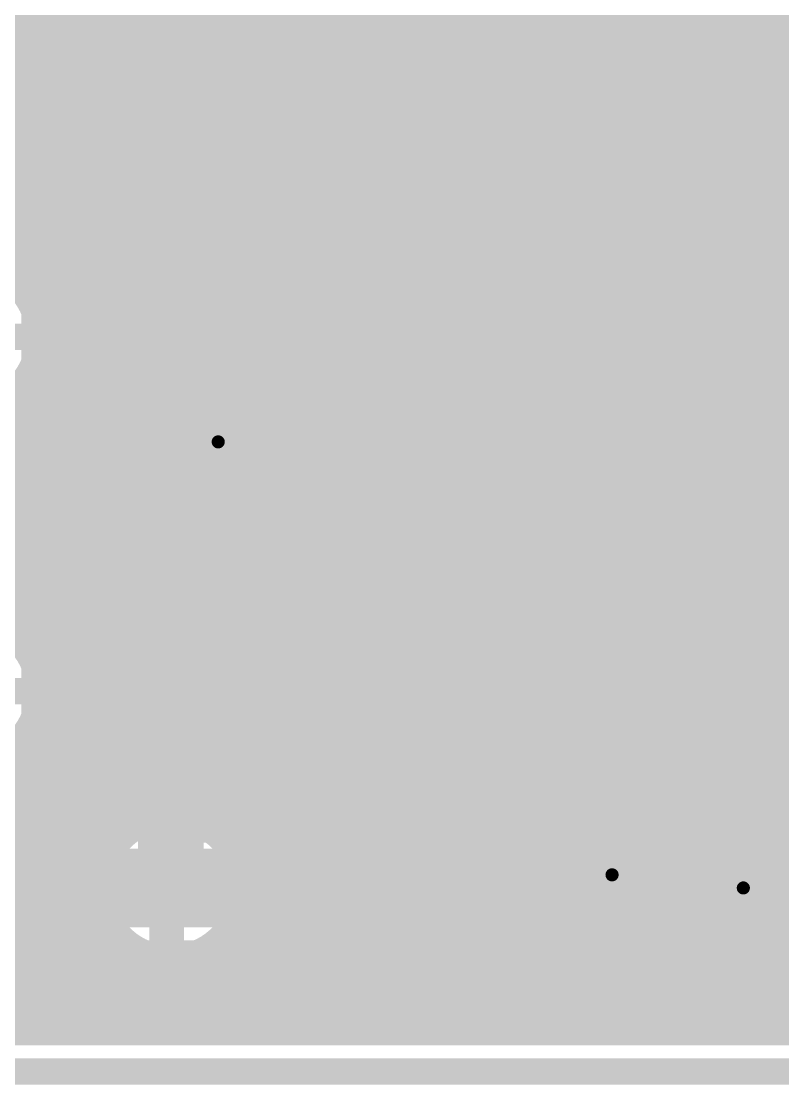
# Model space of a CAD drawing. Extents: x -7 to 100, y -42 to 30.
# Drawn here: x 24.13 to 31.5, y -0.13 to 10.17 of the extents above; entities that cross this region are included whole.
import ezdxf

# ---------------------------------------------------------------- set-up
doc = ezdxf.new("R2010")
doc.units = 0
doc.header["$MEASUREMENT"] = 0
doc.layers.get('0').update_dxf_attribs({"linetype": 'CONTINUOUS'})
for name, color, linetype in [('22-315-0_BOT', 7, 'CONTINUOUS'), ('22-315-0_DRD', 7, 'CONTINUOUS'), ('22-315-0_GND', 6, 'CONTINUOUS'), ('22-315-0_IN1', 4, 'CONTINUOUS'), ('22-315-0_SMB', 3, 'CONTINUOUS'), ('22-315-0_SMT', 5, 'CONTINUOUS'), ('22-315-0_SPB', 10, 'CONTINUOUS'), ('22-315-0_SPT', 14, 'CONTINUOUS'), ('22-315-0_SSB', 9, 'CONTINUOUS'), ('22-315-0_SST', 12, 'CONTINUOUS'), ('22-315-0_TOP', 11, 'CONTINUOUS'), ('THRUHOLE_TAP', 15, 'CONTINUOUS')]:
    doc.layers.add(name, color=color, linetype=linetype)

# ---------------------------------------------------------------- blocks, each defined once
blk = doc.blocks.new('RECTANGLE_8')
blk.add_solid([(0.4826, 0.4064), (0.4826, -0.4064), (-0.4826, 0.4064), (-0.4826, -0.4064)])
blk = doc.blocks.new('ROUND_56')
at = {"const_width": 0.35052}
blk.add_lwpolyline([(-0.17526, 0, 1), (0.17526, 0, 1)], format="xyb", close=True, dxfattribs=at)
blk = doc.blocks.new('ROUND_62')
at = {"const_width": 0.35052}
blk.add_lwpolyline([(-0.17526, 0, 1), (0.17526, 0, 1)], format="xyb", close=True, dxfattribs=at)
blk = doc.blocks.new('ROUND_80')
at = {"const_width": 0.0635}
blk.add_lwpolyline([(-0.03175, 0, 1), (0.03175, 0, 1)], format="xyb", close=True, dxfattribs=at)
blk = doc.blocks.new('RECTANGLE_6')
blk.add_solid([(1.12522, 1.14935), (1.12522, -1.14935), (-1.12522, 1.14935), (-1.12522, -1.14935)])
blk = doc.blocks.new('ROUND_83')
at = {"const_width": 0.10033}
blk.add_lwpolyline([(-0.050164, 0, 1), (0.050164, 0, 1)], format="xyb", close=True, dxfattribs=at)

msp = doc.modelspace()

# ---------------------------------------------------------------- linework, layer by layer
at = {"layer": '22-315-0_BOT'}
for points, const_width in [([(26.4922, 19.79676), (26.4922, 1.0922)], 0.254), ([(29.464, 19.74596), (29.464, 1.0922)], 0.254), ([(26.7208, 19.56816), (26.7208, 1.0922)], 0.254), ([(29.2354, 19.51736), (29.2354, 1.0922)], 0.254), ([(28.7782, 19.2786), (28.7782, 1.0922)], 0.254), ([(29.0068, 19.31924), (29.0068, 1.0922)], 0.254), ([(25.5778, 18.8468), (25.5778, 5.3848)], 0.254), ([(25.8064, 18.8468), (25.8064, 5.3848)], 0.254), ([(26.035, 18.8468), (26.035, 5.3848)], 0.254), ([(26.2636, 18.8468), (26.2636, 5.3848)], 0.254), ([(29.6926, 18.8722), (29.6926, 1.0922)], 0.254), ([(26.9494, 17.8308), (26.9494, 1.0922)], 0.254), ([(27.178, 17.8308), (27.178, 1.0922)], 0.254), ([(27.4066, 17.8308), (27.4066, 1.0922)], 0.254), ([(27.6352, 17.8308), (27.6352, 1.0922)], 0.254), ([(27.8638, 17.8308), (27.8638, 1.0922)], 0.254), ([(28.0924, 17.8308), (28.0924, 1.0922)], 0.254), ([(28.321, 17.8308), (28.321, 1.0922)], 0.254), ([(28.5496, 17.8308), (28.5496, 1.0922)], 0.254), ([(29.9212, 13.61948), (29.9212, 1.0922)], 0.254), ([(30.1498, 13.36548), (30.1498, 1.0922)], 0.254), ([(30.3784, 13.27912), (30.3784, 1.0922)], 0.254), ([(30.607, 13.2715), (30.607, 1.0922)], 0.254), ([(30.8356, 13.2715), (30.8356, 1.0922)], 0.254), ([(31.0642, 13.2715), (31.0642, 1.0922)], 0.254), ([(31.2928, 13.2715), (31.2928, 9.42086)], 0.254), ([(31.5214, 13.2715), (31.5214, 9.5631)], 0.254), ([(24.39924, 10.6172), (23.9141, 10.12952)], 0.254), ([(24.4348, 10.6172), (24.4348, 1.0922)], 0.254), ([(24.6634, 10.6172), (24.6634, 1.0922)], 0.254), ([(24.892, 10.6172), (24.892, 5.3848)], 0.254), ([(25.1206, 10.6172), (25.1206, 5.3848)], 0.254), ([(25.3492, 10.6172), (25.3492, 5.3848)], 0.254), ([(24.2062, 10.42416), (24.2062, 9.779)], 0.254), ([(34.1122, 10.2108), (23.99284, 10.2108)], 0.254), ([(34.1122, 9.9822), (11.95578, 9.9822)], 0.254), ([(34.1122, 9.7536), (24.24684, 9.7536)], 0.254), ([(34.1122, 9.5758), (31.623, 9.5758)], 0.254), ([(31.4198, 9.525), (24.41448, 9.525)], 0.254), ([(24.4348, 9.398), (24.4348, 2.921)], 0.254), ([(31.21914, 9.2964), (24.4348, 9.2964)], 0.254), ([(31.1912, 9.144), (31.1912, 3.175)], 0.254), ([(31.623, 9.144), (31.623, 3.175)], 0.254), ([(37.973, 9.144), (31.623, 9.144)], 0.254), ([(31.1912, 9.0678), (24.4348, 9.0678)], 0.254), ([(37.973, 8.9916), (31.623, 8.9916)], 0.254), ([(31.1912, 8.8392), (24.4348, 8.8392)], 0.254), ([(37.973, 8.763), (31.623, 8.763)], 0.254), ([(31.1912, 8.6106), (24.4348, 8.6106)], 0.254), ([(37.973, 8.5344), (31.623, 8.5344)], 0.254), ([(31.1912, 8.382), (24.4348, 8.382)], 0.254), ([(37.973, 8.3058), (31.623, 8.3058)], 0.254), ([(31.1912, 8.1534), (24.4348, 8.1534)], 0.254), ([(37.973, 8.0772), (31.623, 8.0772)], 0.254), ([(31.1912, 7.9248), (24.4348, 7.9248)], 0.254), ([(37.973, 7.8486), (31.623, 7.8486)], 0.254), ([(31.1912, 7.6962), (24.4348, 7.6962)], 0.254), ([(37.973, 7.62), (31.623, 7.62)], 0.254), ([(31.1912, 7.4676), (24.4348, 7.4676)], 0.254), ([(37.973, 7.3914), (31.623, 7.3914)], 0.254), ([(31.1912, 7.239), (24.4348, 7.239)], 0.254), ([(37.973, 7.1628), (31.623, 7.1628)], 0.254), ([(31.1912, 7.0104), (24.4348, 7.0104)], 0.254), ([(37.973, 6.9342), (31.623, 6.9342)], 0.254), ([(31.1912, 6.7818), (24.4348, 6.7818)], 0.254), ([(37.973, 6.7056), (31.623, 6.7056)], 0.254), ([(31.1912, 6.5532), (24.4348, 6.5532)], 0.254), ([(37.973, 6.477), (31.623, 6.477)], 0.254), ([(31.1912, 6.3246), (24.4348, 6.3246)], 0.254), ([(37.973, 6.2484), (31.623, 6.2484)], 0.254), ([(31.1912, 6.096), (24.4348, 6.096)], 0.254), ([(37.973, 6.0198), (31.623, 6.0198)], 0.254), ([(31.1912, 5.8674), (24.4348, 5.8674)], 0.254), ([(37.973, 5.7912), (31.623, 5.7912)], 0.254), ([(31.1912, 5.6388), (24.4348, 5.6388)], 0.254), ([(37.973, 5.5626), (31.623, 5.5626)], 0.254), ([(31.1912, 5.4102), (24.4348, 5.4102)], 0.254), ([(26.4668, 5.3848), (24.8412, 5.3848)], 0.254), ([(24.8412, 5.3848), (24.8412, 3.9624)], 0.254), ([(25.654, 5.3848), (25.654, 4.6482)], 0.254), ([(26.4668, 5.3848), (26.4668, 3.9624)], 0.254), ([(37.973, 5.334), (31.623, 5.334)], 0.254), ([(24.8412, 5.1816), (24.4348, 5.1816)], 0.254), ([(31.1912, 5.1816), (26.4668, 5.1816)], 0.254), ([(37.973, 5.1054), (31.623, 5.1054)], 0.254), ([(24.8412, 4.953), (24.4348, 4.953)], 0.254), ([(31.1912, 4.953), (26.4668, 4.953)], 0.254), ([(37.973, 4.8768), (31.623, 4.8768)], 0.254), ([(24.8412, 4.7244), (24.4348, 4.7244)], 0.254), ([(31.1912, 4.7244), (26.4668, 4.7244)], 0.254), ([(24.8412, 4.6482), (25.654, 4.6482)], 0.254), ([(26.4668, 4.6482), (25.654, 4.6482)], 0.254), ([(37.973, 4.6482), (31.623, 4.6482)], 0.254), ([(24.8412, 4.4958), (24.4348, 4.4958)], 0.254), ([(31.1912, 4.4958), (26.4668, 4.4958)], 0.254), ([(37.973, 4.4196), (31.623, 4.4196)], 0.254), ([(24.8412, 4.2672), (24.4348, 4.2672)], 0.254), ([(31.1912, 4.2672), (26.4668, 4.2672)], 0.254), ([(37.973, 4.191), (31.623, 4.191)], 0.254), ([(24.8412, 4.0386), (24.4348, 4.0386)], 0.254), ([(31.1912, 4.0386), (26.4668, 4.0386)], 0.254), ([(24.8412, 3.9624), (24.8412, 3.9116)], 0.254), ([(24.8412, 3.9116), (24.8412, 2.4892)], 0.254), ([(26.4668, 3.9624), (26.4668, 3.9116)], 0.254), ([(26.4668, 3.9116), (26.4668, 2.4892)], 0.254), ([(37.973, 3.9624), (31.623, 3.9624)], 0.254), ([(24.8412, 3.81), (24.4348, 3.81)], 0.254), ([(31.1912, 3.81), (26.4668, 3.81)], 0.254), ([(37.973, 3.7338), (31.623, 3.7338)], 0.254), ([(24.8412, 3.5814), (24.4348, 3.5814)], 0.254), ([(31.1912, 3.5814), (26.4668, 3.5814)], 0.254), ([(37.973, 3.5052), (31.623, 3.5052)], 0.254), ([(25.5778, 1.778), (25.5778, 3.2258), (25.654, 3.2258)], 0.635), ([(24.8412, 3.3528), (24.4348, 3.3528)], 0.254), ([(31.1912, 3.3528), (26.4668, 3.3528)], 0.254), ([(37.973, 3.2766), (31.623, 3.2766)], 0.254), ([(32.004, 3.175), (31.623, 3.175)], 0.254), ([(24.8412, 3.1242), (24.4348, 3.1242)], 0.254), ([(31.19374, 3.1242), (26.4668, 3.1242)], 0.254), ([(24.8412, 2.8956), (24.4348, 2.8956)], 0.254), ([(31.2928, 2.8956), (26.4668, 2.8956)], 0.254), ([(31.2928, 2.8956), (31.2928, 1.0922)], 0.254), ([(31.5214, 2.7559), (31.5214, 1.0922)], 0.254), ([(24.8412, 2.667), (24.35098, 2.667)], 0.254), ([(38.8747, 2.667), (26.4668, 2.667)], 0.254), ([(32.004, 2.7432), (31.623, 2.7432)], 0.254), ([(12.60602, 2.54), (12.60602, 1.10998), (13.081, 0.635), (66.802, 0.635), (67.31, 1.143), (67.31, 2.4638)], 0.3048), ([(24.2062, 2.54), (24.2062, 1.0922)], 0.254), ([(24.9555, 2.4892), (24.8412, 2.4892)], 0.254), ([(24.892, 2.4892), (24.892, 1.0922)], 0.254), ([(24.9555, 2.4892), (24.9555, 2.05232)], 0.254), ([(26.2001, 2.4892), (26.2001, 2.05232)], 0.254), ([(26.4668, 2.4892), (26.2001, 2.4892)], 0.254), ([(26.2636, 2.4892), (26.2636, 1.0922)], 0.254), ([(24.9555, 2.4384), (15.7353, 2.4384)], 0.254), ([(38.8747, 2.4384), (26.2001, 2.4384)], 0.254), ([(24.9555, 2.2098), (15.7353, 2.2098)], 0.254), ([(38.8747, 2.2098), (26.2001, 2.2098)], 0.254), ([(24.92756, 1.9812), (15.7353, 1.9812)], 0.254), ([(38.8747, 1.9812), (26.2255, 1.9812)], 0.254), ([(24.89708, 1.7526), (15.7353, 1.7526)], 0.254), ([(38.8239, 1.7526), (26.25598, 1.7526)], 0.254), ([(24.94788, 1.524), (15.7353, 1.524)], 0.254), ([(38.82898, 1.524), (26.20772, 1.524)], 0.254), ([(25.09774, 1.2954), (13.06576, 1.2954)], 0.254), ([(25.1206, 1.27508), (25.1206, 1.0922)], 0.254), ([(26.035, 1.27508), (26.035, 1.0922)], 0.254), ([(38.91788, 1.2954), (26.05532, 1.2954)], 0.254), ([(25.3492, 1.13792), (25.3492, 1.0922)], 0.254), ([(25.8064, 1.13792), (25.8064, 1.0922)], 0.254), ([(39.10838, 1.0922), (13.26896, 1.0922)], 0.254)]:
    msp.add_lwpolyline(points, dxfattribs=dict(at, const_width=const_width))
at = {"layer": '22-315-0_BOT', "const_width": 0.254}
for points in [[(24.4348, 9.398, 0.4142136), (24.003, 9.8298)], [(31.623, 9.5758, 0.4142136), (31.1912, 9.144)], [(31.1912, 3.175, 0.4142136), (31.623, 2.7432)], [(24.003, 2.4892, 0.4142136), (24.4348, 2.921)], [(24.9555, 2.05232, 0.104172), (24.89772, 1.778)], [(26.25852, 1.778, 0.1041719), (26.20069, 2.05258)], [(24.89708, 1.778, 0.4142136), (25.5778, 1.09728)], [(25.5778, 1.09728, 0.4142136), (26.25852, 1.778)]]:
    msp.add_lwpolyline(points, format="xyb", dxfattribs=at)
at = {"layer": '22-315-0_DRD', "const_width": 0.254}
for points in [[(0, 0), (-7.00024, 0), (-7.00024, 29.99994), (99.9998, 29.99994), (99.9998, 0), (0, 0)], [(24.257, 7.747), (22.987, 7.747)], [(24.257, 6.477), (24.257, 7.747)], [(24.257, 7.112), (22.987, 7.112)], [(25.4, 6.731), (25.4, 5.461)], [(26.67, 6.731), (25.4, 6.731)], [(25.4, 6.731), (25.4, 5.461)], [(26.67, 6.731), (25.4, 6.731)], [(26.035, 6.731), (26.035, 5.461)], [(26.035, 6.731), (26.035, 5.461)], [(26.67, 5.461), (26.67, 6.731)], [(26.67, 5.461), (26.67, 6.731)], [(22.987, 6.477), (24.257, 6.477)], [(26.67, 6.096), (25.4, 6.096)], [(26.67, 6.096), (25.4, 6.096)], [(25.4, 5.461), (26.67, 5.461)], [(25.4, 5.461), (26.67, 5.461)], [(24.257, 4.318), (22.987, 4.318)], [(24.257, 3.048), (24.257, 4.318)], [(24.257, 3.683), (22.987, 3.683)], [(22.987, 3.048), (24.257, 3.048)], [(29.21, 2.54), (29.21, 1.27)], [(30.48, 2.54), (29.21, 2.54)], [(29.21, 2.54), (29.21, 1.27)], [(30.48, 2.54), (29.21, 2.54)], [(29.845, 2.54), (29.845, 1.27)], [(29.845, 2.54), (29.845, 1.27)], [(30.48, 1.27), (30.48, 2.54)], [(30.48, 1.27), (30.48, 2.54)], [(24.9428, 2.413), (24.9428, 1.143)], [(26.2128, 2.413), (24.9428, 2.413)], [(25.5778, 2.413), (25.5778, 1.143)], [(26.2128, 1.143), (26.2128, 2.413)], [(30.48, 2.413), (30.48, 1.143)], [(31.75, 2.413), (30.48, 2.413)], [(31.115, 2.413), (31.115, 1.143)], [(30.48, 1.905), (29.21, 1.905)], [(30.48, 1.905), (29.21, 1.905)], [(26.2128, 1.778), (24.9428, 1.778)], [(31.75, 1.778), (30.48, 1.778)], [(29.21, 1.27), (30.48, 1.27)], [(29.21, 1.27), (30.48, 1.27)], [(24.9428, 1.143), (26.2128, 1.143)], [(30.48, 1.143), (31.75, 1.143)]]:
    msp.add_lwpolyline(points, dxfattribs=at)
at = {"layer": '22-315-0_GND', "const_width": 0.254}
msp.add_lwpolyline([(0, 0), (-7.00024, 0), (-7.00024, 29.99994), (99.9998, 29.99994), (99.9998, 0), (0, 0)], dxfattribs=at)
at = {"layer": '22-315-0_IN1', "const_width": 0.254}
for points in [[(24.2062, 29.337), (24.2062, 7.45998)], [(24.4348, 29.337), (24.4348, 0.381)], [(24.6634, 29.337), (24.6634, 0.381)], [(24.892, 29.337), (24.892, 0.381)], [(25.1206, 29.337), (25.1206, 2.28092)], [(25.3492, 29.337), (25.3492, 2.41808)], [(25.5778, 29.337), (25.5778, 2.45872)], [(25.8064, 29.337), (25.8064, 2.41808)], [(26.035, 29.337), (26.035, 2.28092)], [(26.2636, 29.337), (26.2636, 0.381)], [(26.4922, 29.337), (26.4922, 0.381)], [(26.7208, 29.337), (26.7208, 0.381)], [(26.9494, 29.337), (26.9494, 0.381)], [(27.178, 29.337), (27.178, 0.381)], [(27.4066, 29.337), (27.4066, 0.381)], [(27.6352, 29.337), (27.6352, 0.381)], [(27.8638, 29.337), (27.8638, 0.381)], [(28.0924, 29.337), (28.0924, 0.381)], [(28.321, 29.337), (28.321, 0.381)], [(28.5496, 29.337), (28.5496, 0.381)], [(28.6512, 29.337), (28.6512, 0.508)], [(29.1338, 29.337), (29.1338, 0.508)], [(29.3116, 29.337), (29.3116, 2.32664)], [(29.5402, 29.337), (29.5402, 2.51206)], [(29.7688, 29.337), (29.7688, 2.58064)], [(29.9974, 29.337), (29.9974, 2.56794)], [(30.226, 29.337), (30.226, 2.46888)], [(30.4546, 29.337), (30.4546, 2.20472)], [(30.6832, 29.337), (30.6832, 2.30378)], [(30.9118, 29.337), (30.9118, 2.4257)], [(31.1404, 29.337), (31.1404, 2.45618)], [(31.369, 29.337), (31.369, 2.40792)], [(31.5976, 29.337), (31.5976, 2.25552)], [(28.6512, 10.2108), (12.0777, 10.2108)], [(45.57014, 10.1092), (29.1338, 10.1092)], [(28.6512, 9.9822), (11.95578, 9.9822)], [(45.6819, 9.8806), (29.1338, 9.8806)], [(28.6512, 9.7536), (11.59002, 9.7536)], [(45.98416, 9.652), (29.1338, 9.652)], [(28.6512, 9.525), (-3.11404, 9.525)], [(55.65394, 9.4234), (29.1338, 9.4234)], [(28.6512, 9.2964), (-3.29184, 9.2964)], [(62.72022, 9.1948), (29.1338, 9.1948)], [(28.6512, 9.0678), (-3.00228, 9.0678)], [(58.12028, 8.9662), (29.1338, 8.9662)], [(28.6512, 8.8392), (-2.84734, 8.8392)], [(57.98312, 8.7376), (29.1338, 8.7376)], [(28.6512, 8.6106), (1.49352, 8.6106)], [(57.94248, 8.509), (29.1338, 8.509)], [(28.6512, 8.382), (1.64592, 8.382)], [(53.50002, 8.2804), (29.1338, 8.2804)], [(28.6512, 8.1534), (1.69418, 8.1534)], [(53.26888, 8.0518), (29.1338, 8.0518)], [(28.6512, 7.9248), (1.6637, 7.9248)], [(53.17998, 7.8232), (29.1338, 7.8232)], [(28.6512, 7.6962), (23.96998, 7.6962)], [(53.1749, 7.5946), (29.1338, 7.5946)], [(28.6512, 7.4676), (24.20112, 7.4676)], [(53.25364, 7.366), (29.1338, 7.366)], [(28.6512, 7.239), (24.29002, 7.239)], [(53.45938, 7.1374), (29.1338, 7.1374)], [(28.6512, 7.0104), (24.29256, 7.0104)], [(53.95976, 6.9088), (29.1338, 6.9088)], [(28.6512, 6.7818), (24.21636, 6.7818)], [(24.2062, 6.76402), (24.2062, 4.03098)], [(54.08422, 6.6802), (29.1338, 6.6802)], [(28.6512, 6.5532), (24.00808, 6.5532)], [(54.44744, 6.4516), (29.1338, 6.4516)], [(28.6512, 6.3246), (-2.6797, 6.3246)], [(56.20512, 6.223), (29.1338, 6.223)], [(28.6512, 6.096), (22.5933, 6.096)], [(56.46674, 5.9944), (29.1338, 5.9944)], [(28.6512, 5.8674), (22.89556, 5.8674)], [(58.36158, 5.7658), (29.1338, 5.7658)], [(28.6512, 5.6388), (23.00732, 5.6388)], [(46.64202, 5.5372), (29.1338, 5.5372)], [(28.6512, 5.4102), (23.03018, 5.4102)], [(46.41088, 5.3086), (29.1338, 5.3086)], [(28.6512, 5.1816), (22.97176, 5.1816)], [(46.32198, 5.08), (29.1338, 5.08)], [(28.6512, 4.953), (22.80412, 4.953)], [(46.3169, 4.8514), (29.1338, 4.8514)], [(28.6512, 4.7244), (5.94868, 4.7244)], [(46.39564, 4.6228), (29.1338, 4.6228)], [(28.6512, 4.4958), (6.0198, 4.4958)], [(46.60138, 4.3942), (29.1338, 4.3942)], [(28.6512, 4.2672), (23.96998, 4.2672)], [(56.33974, 4.1656), (29.1338, 4.1656)], [(28.6512, 4.0386), (24.20112, 4.0386)], [(56.07812, 3.937), (29.1338, 3.937)], [(28.6512, 3.81), (24.29002, 3.81)], [(55.97906, 3.7084), (29.1338, 3.7084)], [(28.6512, 3.5814), (24.29256, 3.5814)], [(55.96636, 3.4798), (29.1338, 3.4798)], [(24.2062, 3.33502), (24.2062, 0.381)], [(28.6512, 3.3528), (24.21636, 3.3528)], [(56.03494, 3.2512), (29.1338, 3.2512)], [(28.6512, 3.1242), (24.00808, 3.1242)], [(56.22036, 3.0226), (29.1338, 3.0226)], [(28.6512, 2.8956), (15.7353, 2.8956)], [(58.35904, 2.794), (29.1338, 2.794)], [(28.6512, 2.667), (15.7353, 2.667)], [(29.68244, 2.5654), (29.1338, 2.5654)], [(43.65244, 2.5654), (30.00502, 2.5654)], [(25.41524, 2.4384), (15.7353, 2.4384)], [(28.6512, 2.4384), (25.73782, 2.4384)], [(29.31922, 2.3368), (29.1338, 2.3368)], [(30.72638, 2.3368), (30.37078, 2.3368)], [(43.28922, 2.3368), (31.50108, 2.3368)], [(25.05202, 2.2098), (15.7353, 2.2098)], [(28.6512, 2.2098), (26.10358, 2.2098)], [(29.19476, 2.1082), (29.1338, 2.1082)], [(30.52064, 2.1082), (30.4927, 2.1082)], [(24.92756, 1.9812), (15.7353, 1.9812)], [(28.6512, 1.9812), (26.2255, 1.9812)], [(29.16428, 1.8796), (29.1338, 1.8796)], [(24.89708, 1.7526), (15.7353, 1.7526)], [(28.6512, 1.7526), (26.25598, 1.7526)], [(29.21508, 1.651), (29.1338, 1.651)], [(24.94788, 1.524), (15.7353, 1.524)], [(28.6512, 1.524), (26.20772, 1.524)], [(30.4546, 1.60274), (30.4546, 0.508)], [(29.36494, 1.4224), (29.1338, 1.4224)], [(29.3116, 1.48336), (29.3116, 0.508)], [(30.53588, 1.4224), (30.32252, 1.4224)], [(30.226, 1.34112), (30.226, 0.508)], [(25.09774, 1.2954), (-5.969, 1.2954)], [(25.1206, 1.27508), (25.1206, 0.381)], [(26.035, 1.27508), (26.035, 0.381)], [(28.6512, 1.2954), (26.05532, 1.2954)], [(29.5402, 1.29794), (29.5402, 0.508)], [(29.7688, 1.22936), (29.7688, 0.508)], [(29.9974, 1.24206), (29.9974, 0.508)], [(30.6832, 1.25222), (30.6832, 0.508)], [(31.5976, 1.29794), (31.5976, 0.508)], [(25.3492, 1.13792), (25.3492, 0.381)], [(25.8064, 1.13792), (25.8064, 0.381)], [(30.76702, 1.1938), (29.1338, 1.1938)], [(30.9118, 1.12776), (30.9118, 0.508)], [(31.369, 1.14808), (31.369, 0.508)], [(38.99408, 1.1938), (31.46298, 1.1938)], [(28.6512, 1.0668), (-5.969, 1.0668)], [(25.5778, 1.09728), (25.5778, 0.381)], [(31.1404, 1.09728), (31.1404, 0.508)], [(45.20438, 0.9652), (29.1338, 0.9652)], [(28.6512, 0.8382), (-5.969, 0.8382)], [(69.56044, 0.7366), (29.1338, 0.7366)], [(28.6512, 0.6096), (-5.969, 0.6096)], [(29.464, 0.508), (29.1338, 0.508)], [(75.82916, 0.508), (29.464, 0.508)], [(28.66898, 0.381), (0.762, 0.381)]]:
    msp.add_lwpolyline(points, dxfattribs=at)
for points in [[(24.30272, 7.112, 0.4142136), (23.622, 7.79272)], [(23.622, 6.43128, 0.4142136), (24.30272, 7.112)], [(24.30272, 3.683, 0.4142136), (23.622, 4.36372)], [(23.622, 3.00228, 0.4142136), (24.30272, 3.683)], [(29.845, 2.58572, 0.4142136), (29.16428, 1.905)], [(29.845, 2.58572, 0.4142136), (29.16428, 1.905)], [(30.50286, 2.07518, 0.3418714), (29.845, 2.58572)], [(30.50286, 2.07518, 0.3418714), (29.845, 2.58572)], [(25.5778, 2.45872, 0.4142136), (24.89708, 1.778)], [(26.25852, 1.778, 0.4142136), (25.5778, 2.45872)], [(31.115, 2.45872, 0.2872396), (30.50286, 2.07518)], [(31.79572, 1.778, 0.4142136), (31.115, 2.45872)], [(29.16428, 1.905, 0.4142136), (29.845, 1.22428)], [(29.16428, 1.905, 0.4142136), (29.845, 1.22428)], [(24.89708, 1.778, 0.4142136), (25.5778, 1.09728)], [(25.5778, 1.09728, 0.4142136), (26.25852, 1.778)], [(31.115, 1.09728, 0.4142136), (31.79572, 1.778)], [(29.845, 1.22428, 0.2872396), (30.45714, 1.60782)], [(29.845, 1.22428, 0.2872396), (30.45714, 1.60782)], [(30.45714, 1.60782, 0.3418714), (31.115, 1.09728)], [(28.6512, 0.508, 0.0745475), (28.67018, 0.38137)]]:
    msp.add_lwpolyline(points, format="xyb", dxfattribs=at)
at = {"layer": '22-315-0_SSB', "const_width": 0.1524}
for points in [[(25.24506, 7.31774), (25.07742, 7.43712), (25.07742, 7.67334), (25.24506, 7.79272), (25.41524, 7.79272), (25.75306, 7.55396), (26.09342, 7.79272), (26.09342, 7.31774)], [(25.07742, 6.95452), (25.07742, 6.71576)], [(25.07742, 6.83514), (26.09342, 6.83514), (25.92324, 6.71576)], [(25.24506, 6.23316), (25.07742, 6.17474), (25.07742, 5.81914), (25.24506, 5.76072), (25.92324, 5.76072), (26.09342, 5.81914), (26.09342, 6.17474), (25.92324, 6.23316)], [(26.4795, 5.3975), (26.4795, 2.4765), (24.8412, 2.4765), (24.8412, 5.3975), (26.4795, 5.3975)]]:
    msp.add_lwpolyline(points, dxfattribs=at)
at = {"layer": '22-315-0_SST', "const_width": 0.1524}
for points in [[(24.53386, 9.97458, 0.4142136), (24.4094, 9.85012)], [(24.66086, 9.85012, 0.4142136), (24.53386, 9.97712)], [(28.34386, 9.97458, 0.4142136), (28.2194, 9.85012)], [(28.47086, 9.85012, 0.4142136), (28.34386, 9.97712)], [(24.4094, 9.85012, 0.4142136), (24.53386, 9.72566)], [(24.53386, 9.72312, 0.4142136), (24.66086, 9.85012)], [(28.2194, 9.85012, 0.4142136), (28.34386, 9.72566)], [(28.34386, 9.72312, 0.4142136), (28.47086, 9.85012)]]:
    msp.add_lwpolyline(points, format="xyb", dxfattribs=at)
for points in [[(24.5872, 9.96188), (24.48052, 9.96188)], [(24.511, 9.97204), (24.511, 9.72566)], [(28.3972, 9.96188), (28.29052, 9.96188)], [(28.321, 9.97204), (28.321, 9.72566)], [(24.65832, 9.82472), (24.41194, 9.82472)], [(24.64816, 9.90092), (24.64816, 9.79678)], [(28.46832, 9.82472), (28.22194, 9.82472)], [(28.45816, 9.90092), (28.45816, 9.79678)], [(17.526, 0.5334), (24.384, 0.5334), (24.384, 9.6266), (17.526, 9.6266), (17.526, 0.5334)], [(31.496, 0.5334), (38.354, 0.5334), (38.354, 9.6266), (31.496, 9.6266), (31.496, 0.5334)], [(24.73452, 9.34974), (24.4348, 9.34974), (24.4348, 3.35026), (24.73452, 3.35026)], [(27.33548, 9.34974), (27.6352, 9.34974), (27.6352, 3.35026), (27.33548, 3.35026)], [(28.54452, 9.34974), (28.2448, 9.34974), (28.2448, 3.35026), (28.54452, 3.35026)], [(31.14548, 9.34974), (31.4452, 9.34974), (31.4452, 3.35026), (31.14548, 3.35026)], [(24.4475, 7.493), (24.4475, 7.1755)], [(27.6225, 7.493), (24.4475, 7.493)], [(24.5491, 7.493), (24.5491, 7.1755)], [(24.68626, 7.493), (24.68626, 7.1755)], [(24.82342, 7.493), (24.82342, 7.1755)], [(24.96058, 7.493), (24.96058, 7.1755)], [(25.09774, 7.493), (25.09774, 7.1755)], [(25.2349, 7.493), (25.2349, 7.1755)], [(25.37206, 7.493), (25.37206, 7.1755)], [(25.50922, 7.493), (25.50922, 7.1755)], [(25.64638, 7.493), (25.64638, 7.1755)], [(25.78354, 7.493), (25.78354, 7.1755)], [(25.9207, 7.493), (25.9207, 7.1755)], [(26.05786, 7.493), (26.05786, 7.1755)], [(26.19502, 7.493), (26.19502, 7.1755)], [(26.33218, 7.493), (26.33218, 7.1755)], [(26.46934, 7.493), (26.46934, 7.1755)], [(26.6065, 7.493), (26.6065, 7.1755)], [(26.74366, 7.493), (26.74366, 7.1755)], [(26.88082, 7.493), (26.88082, 7.1755)], [(27.01798, 7.493), (27.01798, 7.1755)], [(27.15514, 7.493), (27.15514, 7.1755)], [(27.2923, 7.493), (27.2923, 7.1755)], [(27.42946, 7.493), (27.42946, 7.1755)], [(27.56662, 7.493), (27.56662, 7.1755)], [(27.6225, 7.493), (27.6225, 7.1755)], [(28.2575, 7.493), (28.2575, 7.1755)], [(31.4325, 7.493), (28.2575, 7.493)], [(28.3591, 7.493), (28.3591, 7.1755)], [(28.49626, 7.493), (28.49626, 7.1755)], [(28.63342, 7.493), (28.63342, 7.1755)], [(28.77058, 7.493), (28.77058, 7.1755)], [(28.90774, 7.493), (28.90774, 7.1755)], [(29.0449, 7.493), (29.0449, 7.1755)], [(29.18206, 7.493), (29.18206, 7.1755)], [(29.31922, 7.493), (29.31922, 7.1755)], [(29.45638, 7.493), (29.45638, 7.1755)], [(29.59354, 7.493), (29.59354, 7.1755)], [(29.7307, 7.493), (29.7307, 7.1755)], [(29.86786, 7.493), (29.86786, 7.1755)], [(30.00502, 7.493), (30.00502, 7.1755)], [(30.14218, 7.493), (30.14218, 7.1755)], [(30.27934, 7.493), (30.27934, 7.1755)], [(30.4165, 7.493), (30.4165, 7.1755)], [(30.55366, 7.493), (30.55366, 7.1755)], [(30.69082, 7.493), (30.69082, 7.1755)], [(30.82798, 7.493), (30.82798, 7.1755)], [(30.96514, 7.493), (30.96514, 7.1755)], [(31.1023, 7.493), (31.1023, 7.1755)], [(31.23946, 7.493), (31.23946, 7.1755)], [(31.37662, 7.493), (31.37662, 7.1755)], [(31.4325, 7.493), (31.4325, 7.1755)], [(27.6225, 7.41426), (24.4475, 7.41426)], [(31.4325, 7.41426), (28.2575, 7.41426)], [(27.6225, 7.2771), (24.4475, 7.2771)], [(31.4325, 7.2771), (28.2575, 7.2771)], [(27.6225, 7.1755), (24.4475, 7.1755)], [(31.4325, 7.1755), (28.2575, 7.1755)], [(28.87472, 2.53238), (28.87472, 2.0574), (28.19908, 2.53238), (28.0289, 2.53238), (27.85872, 2.47142), (27.85872, 2.11582), (28.0289, 2.0574)], [(26.46172, 2.413), (26.46172, 2.17678)], [(26.46172, 2.29362), (25.44572, 2.29362), (25.6159, 2.17678)], [(30.50794, 2.10312), (30.33776, 2.16154), (30.17012, 2.16154), (29.99994, 2.10312), (29.99994, 1.74752), (30.17012, 1.6891), (30.33776, 1.6891), (30.50794, 1.74752), (30.50794, 2.10312), (30.67812, 2.16154), (30.84576, 2.16154), (31.01594, 2.10312), (31.01594, 1.74752), (30.84576, 1.6891), (30.67812, 1.6891), (30.50794, 1.74752)], [(26.46172, 1.69418), (26.46172, 1.2192), (25.78608, 1.69418), (25.6159, 1.69418), (25.44572, 1.63322), (25.44572, 1.27762), (25.6159, 1.2192)], [(28.87472, 1.69418), (28.87472, 1.2192), (28.19908, 1.69418), (28.0289, 1.69418), (27.85872, 1.63322), (27.85872, 1.27762), (28.0289, 1.2192)], [(29.99994, 1.32334), (30.84576, 1.32334), (31.01594, 1.26492), (31.01594, 0.90932), (30.84576, 0.8509), (29.99994, 0.8509)], [(26.29408, 0.85598), (26.46172, 0.79502), (26.46172, 0.43942), (26.29408, 0.381), (25.6159, 0.381), (25.44572, 0.43942), (25.44572, 0.79502), (25.6159, 0.85598)], [(28.70708, 0.85598), (28.87472, 0.79502), (28.87472, 0.43942), (28.70708, 0.381), (28.0289, 0.381), (27.85872, 0.43942), (27.85872, 0.79502), (28.0289, 0.85598)]]:
    msp.add_lwpolyline(points, dxfattribs=at)
at = {"layer": '22-315-0_TOP'}
for points, const_width in [([(36.195, 14.605), (36.195, 11.43), (34.798, 10.033), (31.115, 10.033), (29.88056, 8.79856), (29.845, 8.79856)], 0.762), ([(27.60472, 10.922), (27.60472, 10.033)], 0.254), ([(27.83332, 10.922), (27.83332, 10.033)], 0.254), ([(28.06192, 10.922), (28.06192, 10.033)], 0.254), ([(28.29052, 10.922), (28.29052, 10.033)], 0.254), ([(26.035, 8.79856), (25.9969, 8.79856), (24.892, 9.906), (17.018, 9.906), (16.51, 10.414), (11.43, 10.414)], 0.635), ([(27.54122, 10.33018), (27.54122, 10.033)], 0.254), ([(28.33878, 10.33018), (28.33878, 10.033)], 0.254), ([(28.33878, 10.2108), (27.54122, 10.2108)], 0.254), ([(28.33878, 10.033), (27.54122, 10.033)], 0.254), ([(26.035, 8.79856), (26.07056, 8.79856), (26.289, 9.017), (29.62656, 9.017), (29.845, 8.79856)], 1.27), ([(26.035, 8.79856), (26.07056, 8.79856)], 1.27), ([(31.623, 9.271), (31.623, 3.175)], 0.254), ([(37.973, 9.271), (31.623, 9.271)], 0.254), ([(24.511, 9.2075), (24.511, 3.175)], 0.254), ([(24.52878, 9.2075), (24.52878, 7.26948)], 0.254), ([(37.973, 9.2202), (31.623, 9.2202)], 0.254), ([(26.07056, 8.79856), (27.94, 8.79856), (27.94, 2.159), (27.559, 1.778), (25.5778, 1.778), (23.241, 1.778)], 0.762), ([(37.973, 8.9916), (31.623, 8.9916)], 0.254), ([(37.973, 8.763), (31.623, 8.763)], 0.254), ([(37.973, 8.5344), (31.623, 8.5344)], 0.254), ([(37.973, 8.3058), (31.623, 8.3058)], 0.254), ([(37.973, 8.0772), (31.623, 8.0772)], 0.254), ([(37.973, 7.8486), (31.623, 7.8486)], 0.254), ([(37.973, 7.62), (31.623, 7.62)], 0.254), ([(37.973, 7.3914), (31.623, 7.3914)], 0.254), ([(27.178, 7.239), (24.511, 7.239)], 0.254), ([(27.178, 7.26948), (24.52878, 7.26948)], 0.254), ([(24.63292, 7.26948), (24.63292, 2.54)], 0.254), ([(24.86152, 7.26948), (24.86152, 2.54)], 0.254), ([(25.09012, 7.26948), (25.09012, 2.54)], 0.254), ([(25.31872, 7.26948), (25.31872, 2.54)], 0.254), ([(25.54732, 7.26948), (25.54732, 2.54)], 0.254), ([(25.77592, 7.26948), (25.77592, 2.54)], 0.254), ([(26.00452, 7.26948), (26.00452, 2.54)], 0.254), ([(26.23312, 7.26948), (26.23312, 2.54)], 0.254), ([(26.46172, 7.26948), (26.46172, 2.54)], 0.254), ([(26.69032, 7.26948), (26.69032, 2.54)], 0.254), ([(26.91892, 7.26948), (26.91892, 2.54)], 0.254), ([(27.14752, 7.26948), (27.14752, 2.54)], 0.254), ([(27.178, 7.26948), (27.178, 2.54)], 0.254), ([(28.702, 7.26948), (28.702, 2.159)], 0.254), ([(31.115, 7.26948), (28.702, 7.26948)], 0.254), ([(31.115, 7.239), (28.702, 7.239)], 0.254), ([(28.74772, 7.26948), (28.74772, 0.381)], 0.254), ([(28.97632, 7.26948), (28.97632, 0.381)], 0.254), ([(29.20492, 7.26948), (29.20492, 0.381)], 0.254), ([(29.43352, 7.26948), (29.43352, 0.381)], 0.254), ([(29.66212, 7.26948), (29.66212, 0.381)], 0.254), ([(29.89072, 7.26948), (29.89072, 0.381)], 0.254), ([(30.11932, 7.26948), (30.11932, 0.381)], 0.254), ([(30.34792, 7.26948), (30.34792, 0.381)], 0.254), ([(30.57652, 7.26948), (30.57652, 0.381)], 0.254), ([(30.80512, 7.26948), (30.80512, 0.381)], 0.254), ([(31.03372, 7.26948), (31.03372, 0.381)], 0.254), ([(31.115, 7.26948), (31.115, 3.175)], 0.254), ([(37.973, 7.1628), (31.623, 7.1628)], 0.254), ([(27.178, 7.0104), (24.511, 7.0104)], 0.254), ([(31.115, 7.0104), (28.702, 7.0104)], 0.254), ([(37.973, 6.9342), (31.623, 6.9342)], 0.254), ([(27.178, 6.7818), (24.511, 6.7818)], 0.254), ([(31.115, 6.7818), (28.702, 6.7818)], 0.254), ([(37.973, 6.7056), (31.623, 6.7056)], 0.254), ([(27.178, 6.5532), (24.511, 6.5532)], 0.254), ([(31.115, 6.5532), (28.702, 6.5532)], 0.254), ([(37.973, 6.477), (31.623, 6.477)], 0.254), ([(27.178, 6.3246), (24.511, 6.3246)], 0.254), ([(26.035, 6.096), (26.035, 3.8989)], 0.635), ([(26.035, 6.096), (26.035, 3.8989)], 0.635), ([(31.115, 6.3246), (28.702, 6.3246)], 0.254), ([(37.973, 6.2484), (31.623, 6.2484)], 0.254), ([(27.178, 6.096), (24.511, 6.096)], 0.254), ([(31.115, 6.096), (28.702, 6.096)], 0.254), ([(37.973, 6.0198), (31.623, 6.0198)], 0.254), ([(27.178, 5.8674), (24.511, 5.8674)], 0.254), ([(31.115, 5.8674), (28.702, 5.8674)], 0.254), ([(37.973, 5.7912), (31.623, 5.7912)], 0.254), ([(27.178, 5.6388), (24.511, 5.6388)], 0.254), ([(31.115, 5.6388), (28.702, 5.6388)], 0.254), ([(37.973, 5.5626), (31.623, 5.5626)], 0.254), ([(27.178, 5.4102), (24.511, 5.4102)], 0.254), ([(31.115, 5.4102), (28.702, 5.4102)], 0.254), ([(37.973, 5.334), (31.623, 5.334)], 0.254), ([(27.178, 5.1816), (24.511, 5.1816)], 0.254), ([(31.115, 5.1816), (28.702, 5.1816)], 0.254), ([(37.973, 5.1054), (31.623, 5.1054)], 0.254), ([(27.178, 4.953), (24.511, 4.953)], 0.254), ([(31.115, 4.953), (28.702, 4.953)], 0.254), ([(37.973, 4.8768), (31.623, 4.8768)], 0.254), ([(27.178, 4.7244), (24.511, 4.7244)], 0.254), ([(31.115, 4.7244), (28.702, 4.7244)], 0.254), ([(37.973, 4.6482), (31.623, 4.6482)], 0.254), ([(27.178, 4.4958), (24.511, 4.4958)], 0.254), ([(31.115, 4.4958), (28.702, 4.4958)], 0.254), ([(37.973, 4.4196), (31.623, 4.4196)], 0.254), ([(27.178, 4.2672), (24.511, 4.2672)], 0.254), ([(31.115, 4.2672), (28.702, 4.2672)], 0.254), ([(37.973, 4.191), (31.623, 4.191)], 0.254), ([(27.178, 4.0386), (24.511, 4.0386)], 0.254), ([(31.115, 4.0386), (28.702, 4.0386)], 0.254), ([(29.845, 3.8989), (29.845, 1.905)], 0.635), ([(29.845, 1.905), (29.845, 3.8989)], 0.635), ([(37.973, 3.9624), (31.623, 3.9624)], 0.254), ([(27.178, 3.81), (24.511, 3.81)], 0.254), ([(31.115, 3.81), (28.702, 3.81)], 0.254), ([(37.973, 3.7338), (31.623, 3.7338)], 0.254), ([(27.178, 3.5814), (24.511, 3.5814)], 0.254), ([(31.115, 3.5814), (28.702, 3.5814)], 0.254), ([(37.973, 3.5052), (31.623, 3.5052)], 0.254), ([(27.178, 3.3528), (24.511, 3.3528)], 0.254), ([(31.115, 3.3528), (28.702, 3.3528)], 0.254), ([(37.973, 3.2766), (31.623, 3.2766)], 0.254), ([(32.004, 3.175), (31.623, 3.175)], 0.254), ([(27.178, 3.1242), (24.50846, 3.1242)], 0.254), ([(31.11754, 3.1242), (28.702, 3.1242)], 0.254), ([(24.40432, 2.86258), (24.40432, 2.54)], 0.254), ([(27.178, 2.8956), (24.42718, 2.8956)], 0.254), ([(31.19882, 2.8956), (28.702, 2.8956)], 0.254), ([(24.3205, 2.77876), (24.3205, 2.54)], 0.254), ([(31.26232, 2.81686), (31.26232, 0.381)], 0.254), ([(27.178, 2.667), (24.3205, 2.667)], 0.254), ([(31.623, 2.667), (28.702, 2.667)], 0.254), ([(31.49092, 2.68478), (31.49092, 0.381)], 0.254), ([(32.004, 2.667), (31.623, 2.667)], 0.254), ([(25.5778, 2.54), (24.3205, 2.54)], 0.254), ([(27.178, 2.54), (25.5778, 2.54)], 0.254), ([(33.8455, 2.4384), (28.702, 2.4384)], 0.254), ([(33.8455, 2.2098), (28.702, 2.2098)], 0.254), ([(23.241, 1.778), (25.5778, 1.778)], 0.762), ([(33.8455, 1.9812), (28.68168, 1.9812)], 0.254), ([(32.639, 1.778), (31.115, 1.778)], 0.635), ([(33.8455, 1.7526), (28.58516, 1.7526)], 0.254), ([(28.51912, 1.6637), (28.51912, 0.381)], 0.254), ([(28.47848, 1.62052), (28.10256, 1.24206)], 0.254), ([(33.8455, 1.524), (28.38196, 1.524)], 0.254), ([(28.29052, 1.43256), (28.29052, 0.381)], 0.254), ([(33.8455, 1.2954), (28.15336, 1.2954)], 0.254), ([(28.06192, 1.20396), (28.06192, 0.381)], 0.254), ([(24.3205, 1.016), (24.3205, 0.5334)], 0.254), ([(25.5778, 1.016), (24.3205, 1.016)], 0.254), ([(24.40432, 1.016), (24.40432, 0.381)], 0.254), ([(24.63292, 1.016), (24.63292, 0.381)], 0.254), ([(24.86152, 1.016), (24.86152, 0.381)], 0.254), ([(25.09012, 1.016), (25.09012, 0.381)], 0.254), ([(25.31872, 1.016), (25.31872, 0.381)], 0.254), ([(25.54732, 1.016), (25.54732, 0.381)], 0.254), ([(27.559, 1.016), (25.5778, 1.016)], 0.254), ([(25.77592, 1.016), (25.77592, 0.381)], 0.254), ([(26.00452, 1.016), (26.00452, 0.381)], 0.254), ([(26.23312, 1.016), (26.23312, 0.381)], 0.254), ([(26.46172, 1.016), (26.46172, 0.381)], 0.254), ([(26.69032, 1.016), (26.69032, 0.381)], 0.254), ([(26.91892, 1.016), (26.91892, 0.381)], 0.254), ([(27.14752, 1.016), (27.14752, 0.381)], 0.254), ([(27.37612, 1.016), (27.37612, 0.381)], 0.254), ([(27.60472, 1.016), (27.60472, 0.381)], 0.254), ([(33.8455, 1.0668), (27.83332, 1.0668)], 0.254), ([(27.83332, 1.0668), (27.83332, 0.381)], 0.254), ([(33.8455, 0.8382), (24.3205, 0.8382)], 0.254), ([(33.8455, 0.6096), (24.3205, 0.6096)], 0.254), ([(24.3205, 0.5334), (22.1615, 0.5334)], 0.254), ([(24.17572, 0.5334), (24.17572, 0.381)], 0.254), ([(94.59976, 0.381), (5.70484, 0.381)], 0.254)]:
    msp.add_lwpolyline(points, dxfattribs=dict(at, const_width=const_width))
at = {"layer": '22-315-0_TOP', "const_width": 0.254}
for points in [[(24.3205, 2.77876, 0.2276323), (24.51075, 3.175)], [(31.115, 3.175, 0.4142136), (31.623, 2.667)], [(28.47848, 1.62052, 0.1989124), (28.70152, 2.159)], [(27.559, 1.016, 0.1989119), (28.09782, 1.23918)], [(27.559, 1.016, 0.1989119), (28.09782, 1.23918)]]:
    msp.add_lwpolyline(points, format="xyb", dxfattribs=at)

# ---------------------------------------------------------------- block references
at = {"layer": '22-315-0_BOT'}
for name, p in [('ROUND_56', (26.035, 6.096)), ('RECTANGLE_8', (25.654, 4.6482)), ('RECTANGLE_8', (25.654, 3.2258)), ('ROUND_56', (29.845, 1.905)), ('ROUND_56', (25.5778, 1.778)), ('ROUND_56', (31.115, 1.778))]:
    msp.add_blockref(name, p, dxfattribs=at)
at = {"layer": '22-315-0_GND'}
for name, p in [('ROUND_80', (26.035, 6.096)), ('ROUND_62', (25.5778, 1.778)), ('ROUND_80', (29.845, 1.905)), ('ROUND_80', (31.115, 1.778))]:
    msp.add_blockref(name, p, dxfattribs=at)
at = {"layer": '22-315-0_IN1'}
for p in [(26.035, 6.096), (29.845, 1.905), (25.5778, 1.778), (31.115, 1.778)]:
    msp.add_blockref('ROUND_62', p, dxfattribs=at)
at = {"layer": '22-315-0_SMB'}
for p in [(25.654, 4.6482), (25.654, 3.2258)]:
    msp.add_blockref('RECTANGLE_8', p, dxfattribs=at)
at = {"layer": '22-315-0_SMT'}
for p in [(26.035, 8.79856), (29.845, 8.79856), (26.035, 3.8989), (29.845, 3.8989)]:
    msp.add_blockref('RECTANGLE_6', p, dxfattribs=at)
at = {"layer": '22-315-0_SPB'}
for p in [(25.654, 4.6482), (25.654, 3.2258)]:
    msp.add_blockref('RECTANGLE_8', p, dxfattribs=at)
at = {"layer": '22-315-0_SPT'}
for p in [(26.035, 8.79856), (29.845, 8.79856), (26.035, 3.8989), (29.845, 3.8989)]:
    msp.add_blockref('RECTANGLE_6', p, dxfattribs=at)
at = {"layer": '22-315-0_TOP'}
for name, p in [('RECTANGLE_6', (26.035, 8.79856)), ('RECTANGLE_6', (29.845, 8.79856)), ('ROUND_56', (26.035, 6.096)), ('RECTANGLE_6', (26.035, 3.8989)), ('RECTANGLE_6', (29.845, 3.8989)), ('ROUND_56', (29.845, 1.905)), ('ROUND_56', (25.5778, 1.778)), ('ROUND_56', (31.115, 1.778))]:
    msp.add_blockref(name, p, dxfattribs=at)
at = {"layer": 'THRUHOLE_TAP'}
for p in [(26.035, 6.096), (29.845, 1.905), (25.5778, 1.778), (31.115, 1.778)]:
    msp.add_blockref('ROUND_83', p, dxfattribs=at)

doc.saveas('drawing.dxf')
